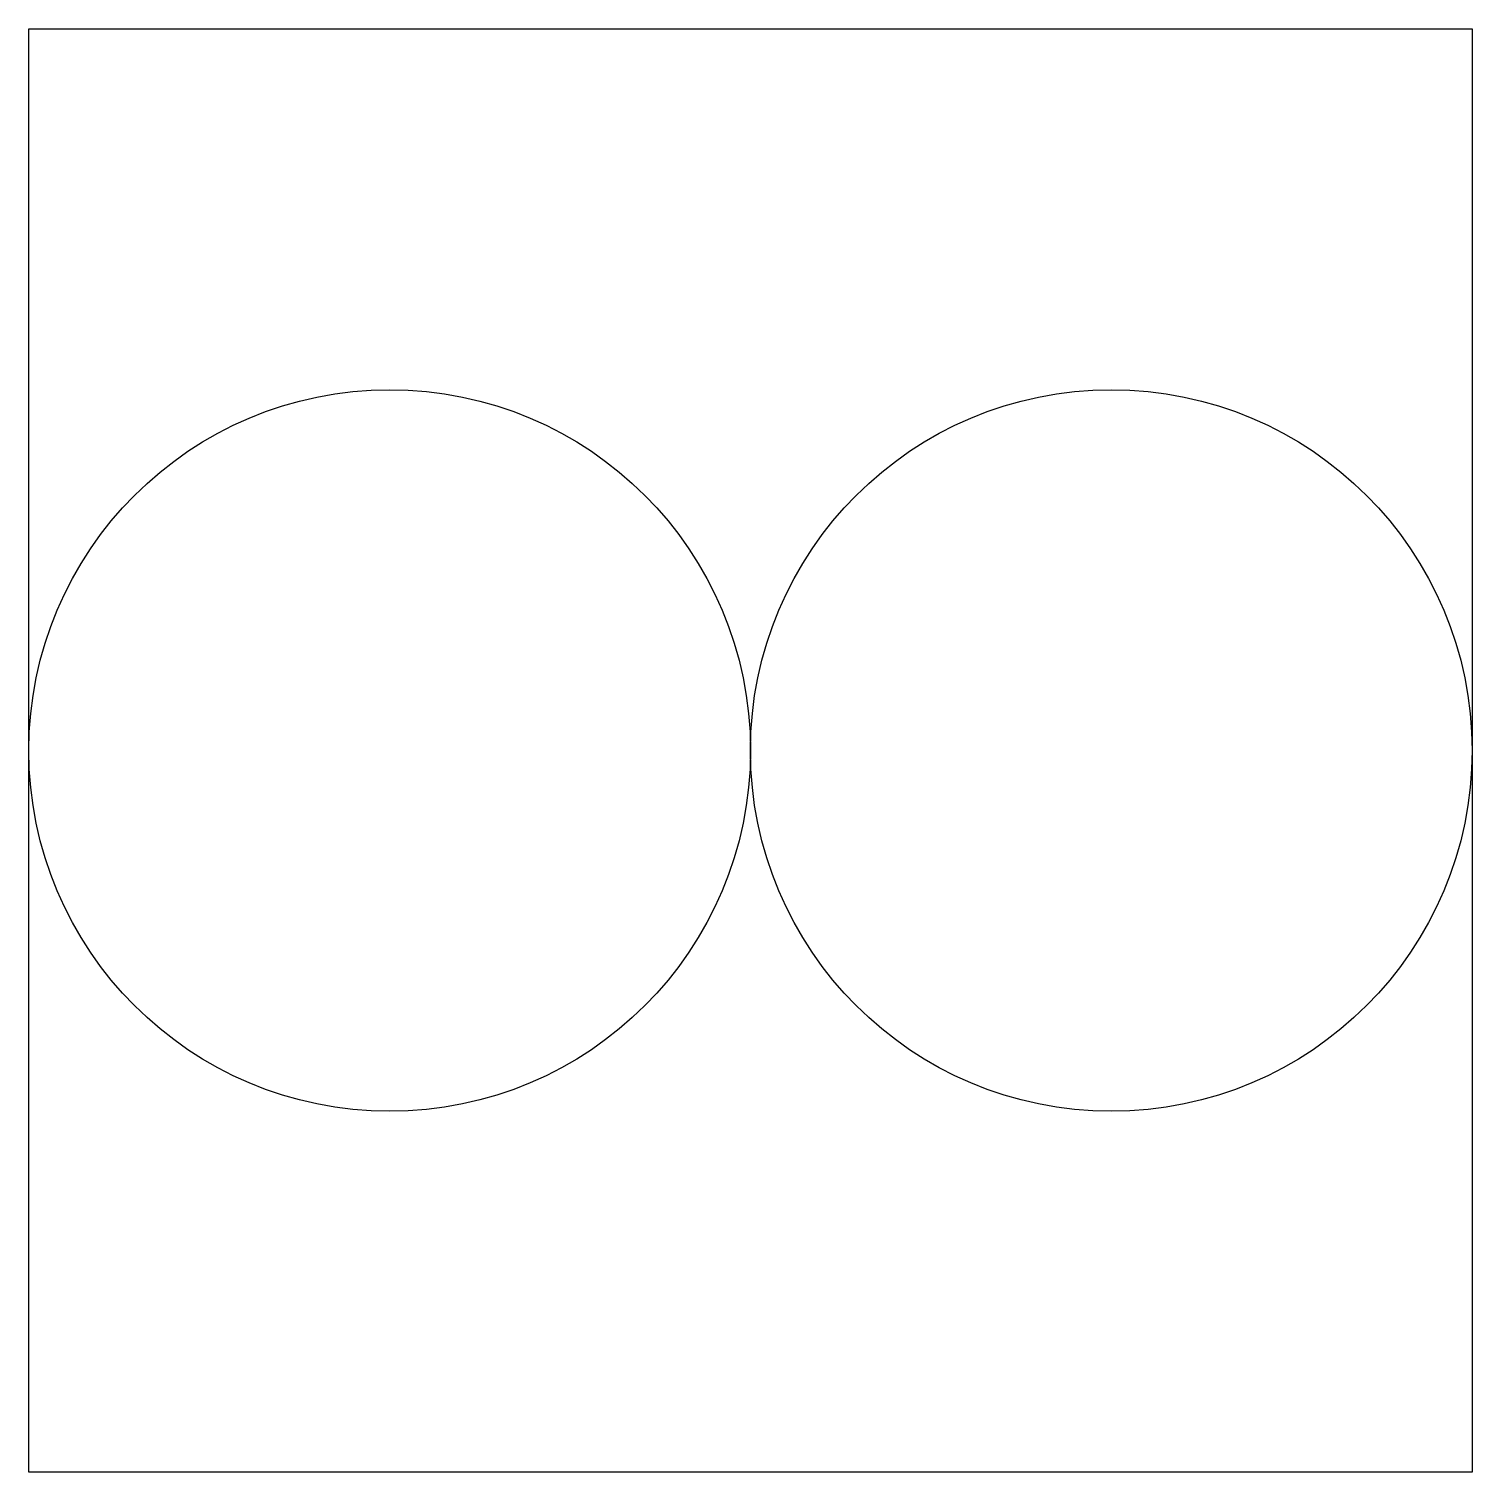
# Model space of a CAD drawing. Header units: millimetres. Extents: x -10113.285 to -10113.035, y 53.263 to 53.513.
import ezdxf

# ---------------------------------------------------------------- set-up
doc = ezdxf.new("R2010")
doc.units = ezdxf.units.MM
doc.header["$LTSCALE"] = 10
doc.layers.add('Tub_componentes', color=2, linetype='Continuous')

msp = doc.modelspace()

# ---------------------------------------------------------------- linework, layer by layer
at = {"layer": 'Tub_componentes'}
for p, q in [((-10113.28478, 53.26328), (-10113.28478, 53.51328)), ((-10113.28478, 53.51328), (-10113.03478, 53.51328)), ((-10113.03478, 53.51328), (-10113.03478, 53.26328)), ((-10113.03478, 53.26328), (-10113.28478, 53.26328))]:
    msp.add_line(p, q, dxfattribs=at)
for centre in [(-10113.22228, 53.38828), (-10113.09728, 53.38828)]:
    msp.add_circle(centre, 0.0625, dxfattribs=at)
msp.add_arc((-10113.15978, 53.38828), 0, 73.7398, 0, dxfattribs=at)

doc.saveas('drawing.dxf')
